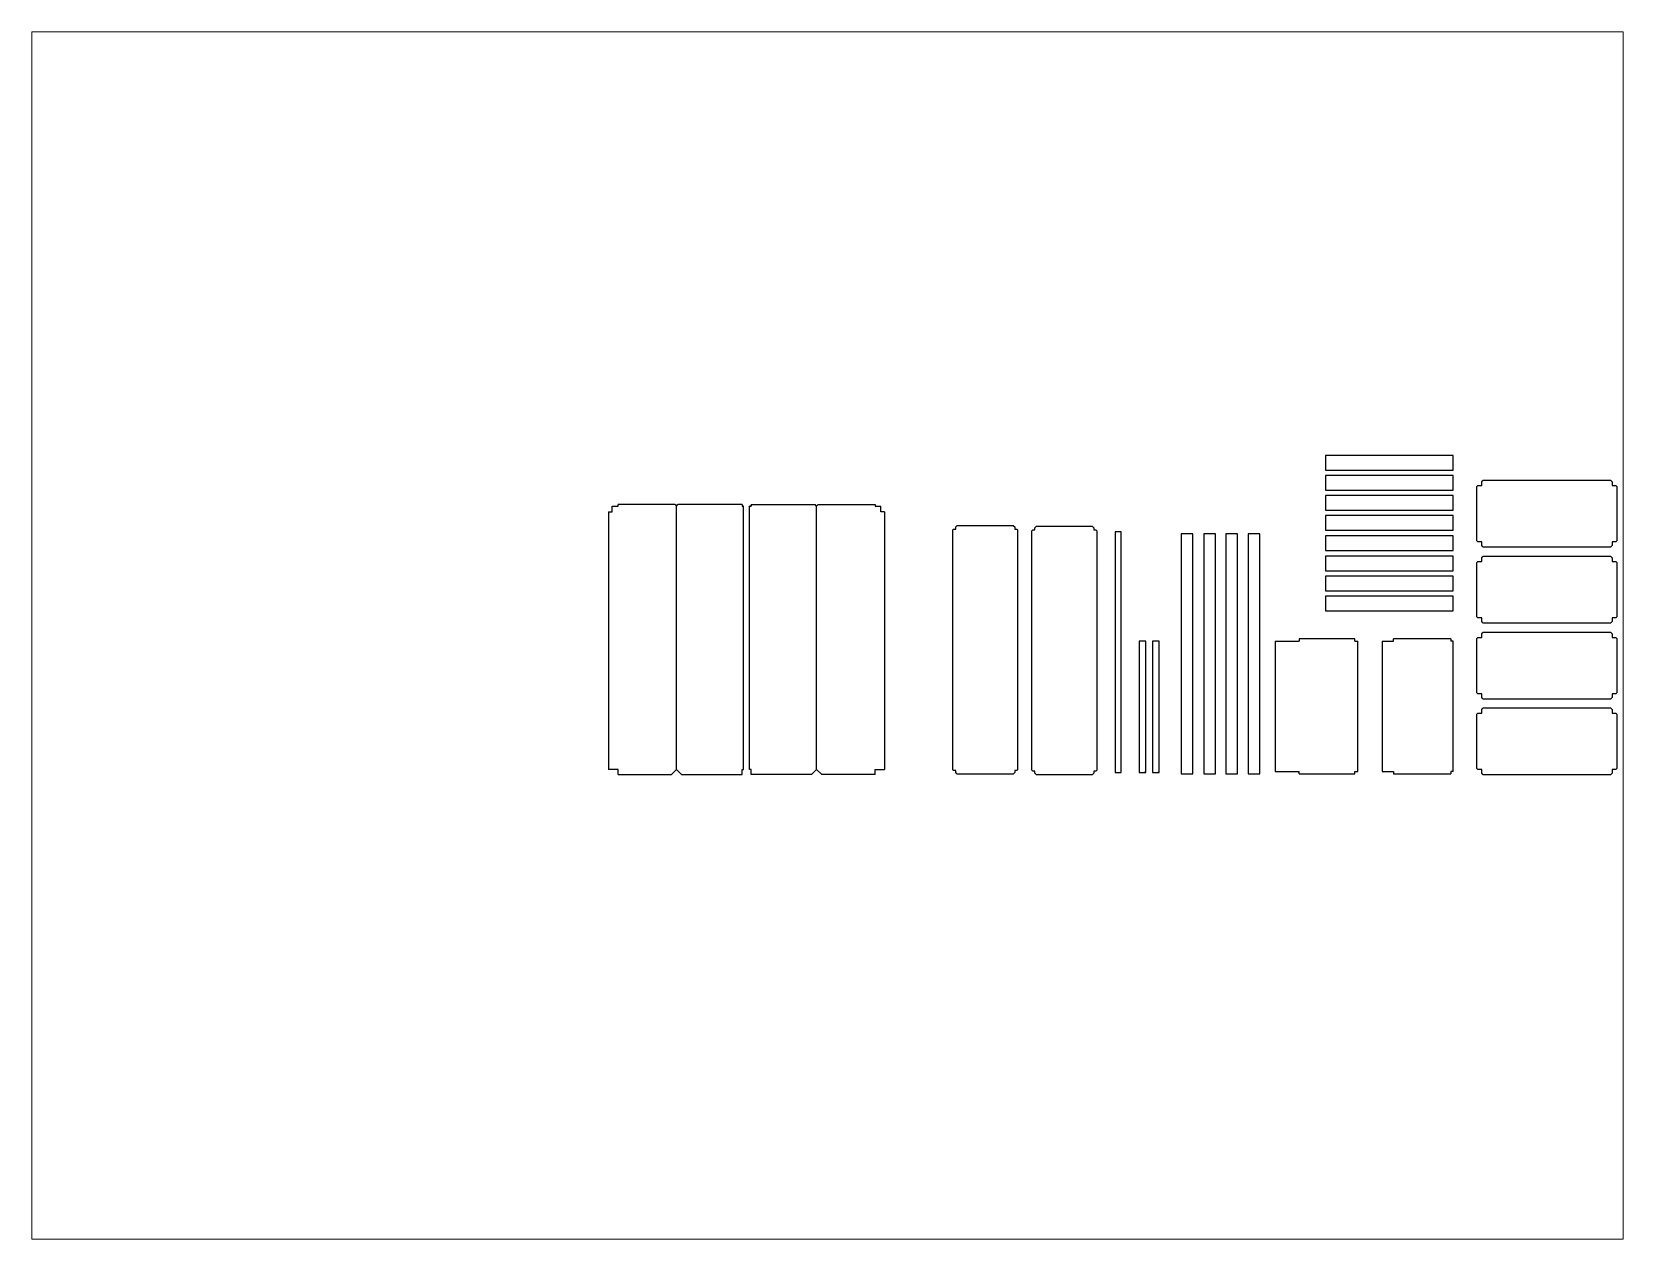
# Paper-space layout 'Layout2' of a CAD drawing. Header units: millimetres. Extents: x 26 to 231, y 20 to 176.
# The model-space entities are those that its viewports show. They can reach past a viewport. Long polylines and large blocks are cut down to what shows.
import ezdxf

# ---------------------------------------------------------------- set-up
doc = ezdxf.new("R2010")
doc.units = ezdxf.units.MM

msp = doc.modelspace()

# ---------------------------------------------------------------- linework, layer by layer
for p, q in [((3807, 2338), (3816, 2347)), ((3842, 2373), (3850, 2381)), ((4727, 2381), (4736, 2373)), ((4762, 2347), (4770, 2338)), ((-2118, 2166), (-2118, 2206)), ((-2118, 2206), (-2078, 2206)), ((-2078, 2206), (-2078, 2216)), ((-1688, 2216), (-1678, 2206)), ((-1678, 2206), (-1668, 2216)), ((-1678, 401), (-1678, 2206)), ((-1228, 2216), (-1228, 2206)), ((-1228, 2206), (-1218, 2206)), ((-1218, 2206), (-1228, 2206)), ((-1167, 2206), (-1177, 2206)), ((-1177, 2206), (-1167, 2206)), ((-1167, 2216), (-1167, 2206)), ((-717, 2206), (-727, 2216)), ((-707, 2216), (-717, 2206)), ((-717, 401), (-717, 2206)), ((-317, 2216), (-317, 2206)), ((-317, 2206), (-277, 2206)), ((-277, 2166), (-277, 2206)), ((-2143, 2166), (-2118, 2166)), ((-252, 2166), (-277, 2166)), ((214, 2040), (222, 2048)), ((237, 2063), (245, 2071)), ((633, 2071), (641, 2063)), ((655, 2048), (663, 2040)), ((756, 2035), (764, 2043)), ((779, 2058), (787, 2066)), ((1175, 2066), (1183, 2058)), ((1197, 2043), (1205, 2035)), ((1370, 2030), (1361, 2030)), ((3816, 1961), (3807, 1969)), ((4770, 1969), (4762, 1961)), ((3850, 1926), (3842, 1935)), ((3842, 1852), (3850, 1861)), ((4736, 1935), (4727, 1926)), ((4727, 1861), (4736, 1852)), ((3807, 1818), (3816, 1826)), ((4762, 1826), (4770, 1818)), ((3816, 1440), (3807, 1449)), ((4770, 1449), (4762, 1440)), ((3850, 1406), (3842, 1414)), ((3842, 1331), (3850, 1339)), ((4736, 1414), (4727, 1406)), ((4727, 1339), (4736, 1331)), ((2426, 1281), (2591, 1281)), ((2591, 1296), (2591, 1281)), ((2972, 1281), (2972, 1296)), ((2972, 1281), (2992, 1281)), ((3159, 1281), (3238, 1281)), ((3238, 1281), (3238, 1296)), ((3631, 1296), (3631, 1281)), ((3646, 1281), (3631, 1281)), ((3807, 1296), (3816, 1305)), ((4762, 1305), (4770, 1296)), ((3816, 919), (3807, 927)), ((3850, 884), (3842, 893)), ((4736, 893), (4727, 884)), ((4770, 927), (4762, 919)), ((3807, 778), (3816, 786)), ((3842, 812), (3850, 821)), ((4727, 821), (4736, 812)), ((4762, 786), (4770, 778)), ((-2078, 401), (-2143, 401)), ((-2078, 366), (-2078, 401)), ((-1713, 366), (-1678, 401)), ((-1678, 401), (-1643, 366)), ((-1237, 366), (-1237, 366)), ((-1228, 366), (-1228, 401)), ((-1228, 401), (-1218, 401)), ((-1167, 401), (-1177, 401)), ((-1167, 366), (-1167, 401)), ((-1158, 366), (-1158, 366)), ((-717, 401), (-752, 366)), ((-682, 366), (-717, 401)), ((-317, 366), (-317, 401)), ((-317, 401), (-252, 401)), ((222, 393), (214, 401)), ((245, 371), (237, 379)), ((641, 379), (633, 371)), ((663, 401), (655, 393)), ((764, 389), (756, 397)), ((787, 366), (779, 374)), ((1183, 374), (1175, 366)), ((1205, 397), (1197, 389)), ((1494, 380), (1504, 380)), ((1539, 380), (1529, 380)), ((1586, 380), (1596, 380)), ((1631, 380), (1621, 380)), ((2426, 386), (2591, 386)), ((2591, 371), (2591, 386)), ((2972, 386), (2992, 386)), ((2972, 371), (2972, 386)), ((3159, 386), (3238, 386)), ((3238, 386), (3238, 371)), ((3646, 386), (3631, 386)), ((3631, 386), (3631, 371)), ((3816, 400), (3807, 409)), ((3850, 366), (3842, 374)), ((4736, 374), (4727, 366)), ((4770, 409), (4762, 400))]:
    msp.add_line(p, q)
for points in [[(2771, 2553), (2771, 2453), (3646, 2453), (3646, 2553)], [(2771, 2415), (2771, 2315), (3646, 2315), (3646, 2415)], [(2771, 2279), (2771, 2179), (3646, 2179), (3646, 2279)], [(2771, 2141), (2771, 2041), (3646, 2041), (3646, 2141)], [(1330, 380), (1370, 380), (1370, 2030), (1330, 2030)], [(1781, 371), (1861, 371), (1861, 2016), (1781, 2016)], [(1937, 371), (2017, 371), (2017, 2016), (1937, 2016)], [(2088, 371), (2168, 371), (2168, 2016), (2088, 2016)], [(2241, 371), (2321, 371), (2321, 2016), (2241, 2016)], [(2771, 2001), (2771, 1901), (3646, 1901), (3646, 2001)], [(2771, 1862), (2771, 1762), (3646, 1762), (3646, 1862)], [(2771, 1726), (2771, 1626), (3646, 1626), (3646, 1726)], [(2771, 1588), (2771, 1488), (3646, 1488), (3646, 1588)], [(1494, 380), (1539, 380), (1539, 1280), (1494, 1280)], [(1586, 380), (1631, 380), (1631, 1280), (1586, 1280)]]:
    msp.add_lwpolyline(points, close=True)
for points in [[(3807, 2338), (3807, 1969)], [(3816, 2347), (3842, 2347), (3842, 2373)], [(4727, 2381), (3850, 2381)], [(4736, 2373), (4736, 2347), (4762, 2347)], [(4770, 1969), (4770, 2338)], [(-1688, 2216), (-2078, 2216)], [(-1228, 2216), (-1668, 2216)], [(-1218, 401), (-1218, 2206)], [(-1177, 401), (-1177, 2206)], [(-1167, 2216), (-727, 2216)], [(-707, 2216), (-317, 2216)], [(-2143, 2166), (-2143, 401)], [(-252, 2166), (-252, 401)], [(214, 2040), (214, 401)], [(222, 2048), (237, 2048), (237, 2063)], [(633, 2071), (245, 2071)], [(641, 2063), (641, 2048), (655, 2048)], [(663, 401), (663, 2040)], [(756, 2035), (756, 397)], [(764, 2043), (779, 2043), (779, 2058)], [(1175, 2066), (787, 2066)], [(1183, 2058), (1183, 2043), (1197, 2043)], [(1205, 397), (1205, 2035)], [(3842, 1935), (3842, 1961), (3816, 1961)], [(3850, 1926), (4727, 1926)], [(4727, 1861), (3850, 1861)], [(4762, 1961), (4736, 1961), (4736, 1935)], [(3807, 1818), (3807, 1449)], [(3816, 1826), (3842, 1826), (3842, 1852)], [(4736, 1852), (4736, 1826), (4762, 1826)], [(4770, 1449), (4770, 1818)], [(3842, 1414), (3842, 1440), (3816, 1440)], [(4762, 1440), (4736, 1440), (4736, 1414)], [(3816, 1305), (3842, 1305), (3842, 1331)], [(3850, 1406), (4727, 1406)], [(4727, 1339), (3850, 1339)], [(4736, 1331), (4736, 1305), (4762, 1305)], [(2426, 1281), (2426, 386)], [(2972, 1296), (2591, 1296)], [(2992, 386), (2992, 1281)], [(3159, 1281), (3159, 386)], [(3631, 1296), (3238, 1296)], [(3646, 386), (3646, 1281)], [(3807, 1296), (3807, 927)], [(4770, 927), (4770, 1296)], [(3842, 893), (3842, 919), (3816, 919)], [(3850, 884), (4727, 884)], [(4762, 919), (4736, 919), (4736, 893)], [(3807, 778), (3807, 409)], [(3816, 786), (3842, 786), (3842, 812)], [(4727, 821), (3850, 821)], [(4736, 812), (4736, 786), (4762, 786)], [(4770, 409), (4770, 778)], [(-2078, 366), (-1713, 366)], [(-1643, 366), (-1228, 366)], [(-752, 366), (-1167, 366)], [(-317, 366), (-682, 366)], [(237, 379), (237, 393), (222, 393)], [(245, 371), (633, 371)], [(655, 393), (641, 393), (641, 379)], [(779, 374), (779, 389), (764, 389)], [(787, 366), (1175, 366)], [(1197, 389), (1183, 389), (1183, 374)], [(2591, 371), (2972, 371)], [(3238, 371), (3631, 371)], [(3842, 374), (3842, 400), (3816, 400)], [(3850, 366), (4727, 366)], [(4762, 400), (4736, 400), (4736, 374)]]:
    msp.add_lwpolyline(points)

psp = doc.layouts.new('Layout2')

# ---------------------------------------------------------------- viewports
at = {"layer": '0'}
psp.add_viewport(center=(128.5, 97.5), size=(205.6, 156), view_center_point=(-642.67, 1318.85), view_height=8277.1554, dxfattribs=at)

doc.saveas('drawing.dxf')
